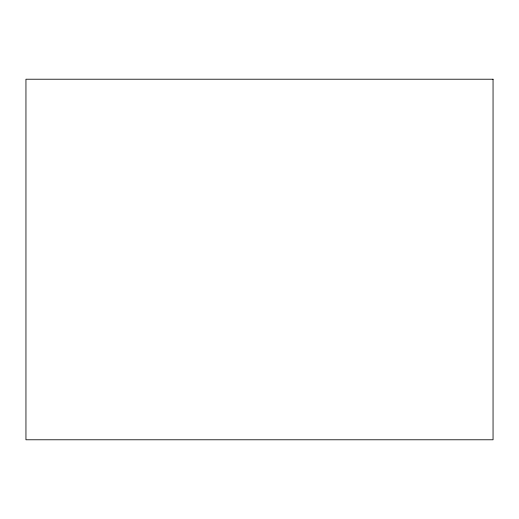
<?xml version="1.0" encoding="UTF-8"?>
<svg xmlns="http://www.w3.org/2000/svg" width="519" height="519" viewBox="0 0 519 519"><rect width="100%" height="100%" fill="white"/><g stroke="black" fill="none" stroke-linecap="round" stroke-linejoin="round"><path stroke-width="0.78" d="M493.05 79.219L25.95 79.219L25.95 439.781L493.05 439.781L493.05 79.219"/></g></svg>
